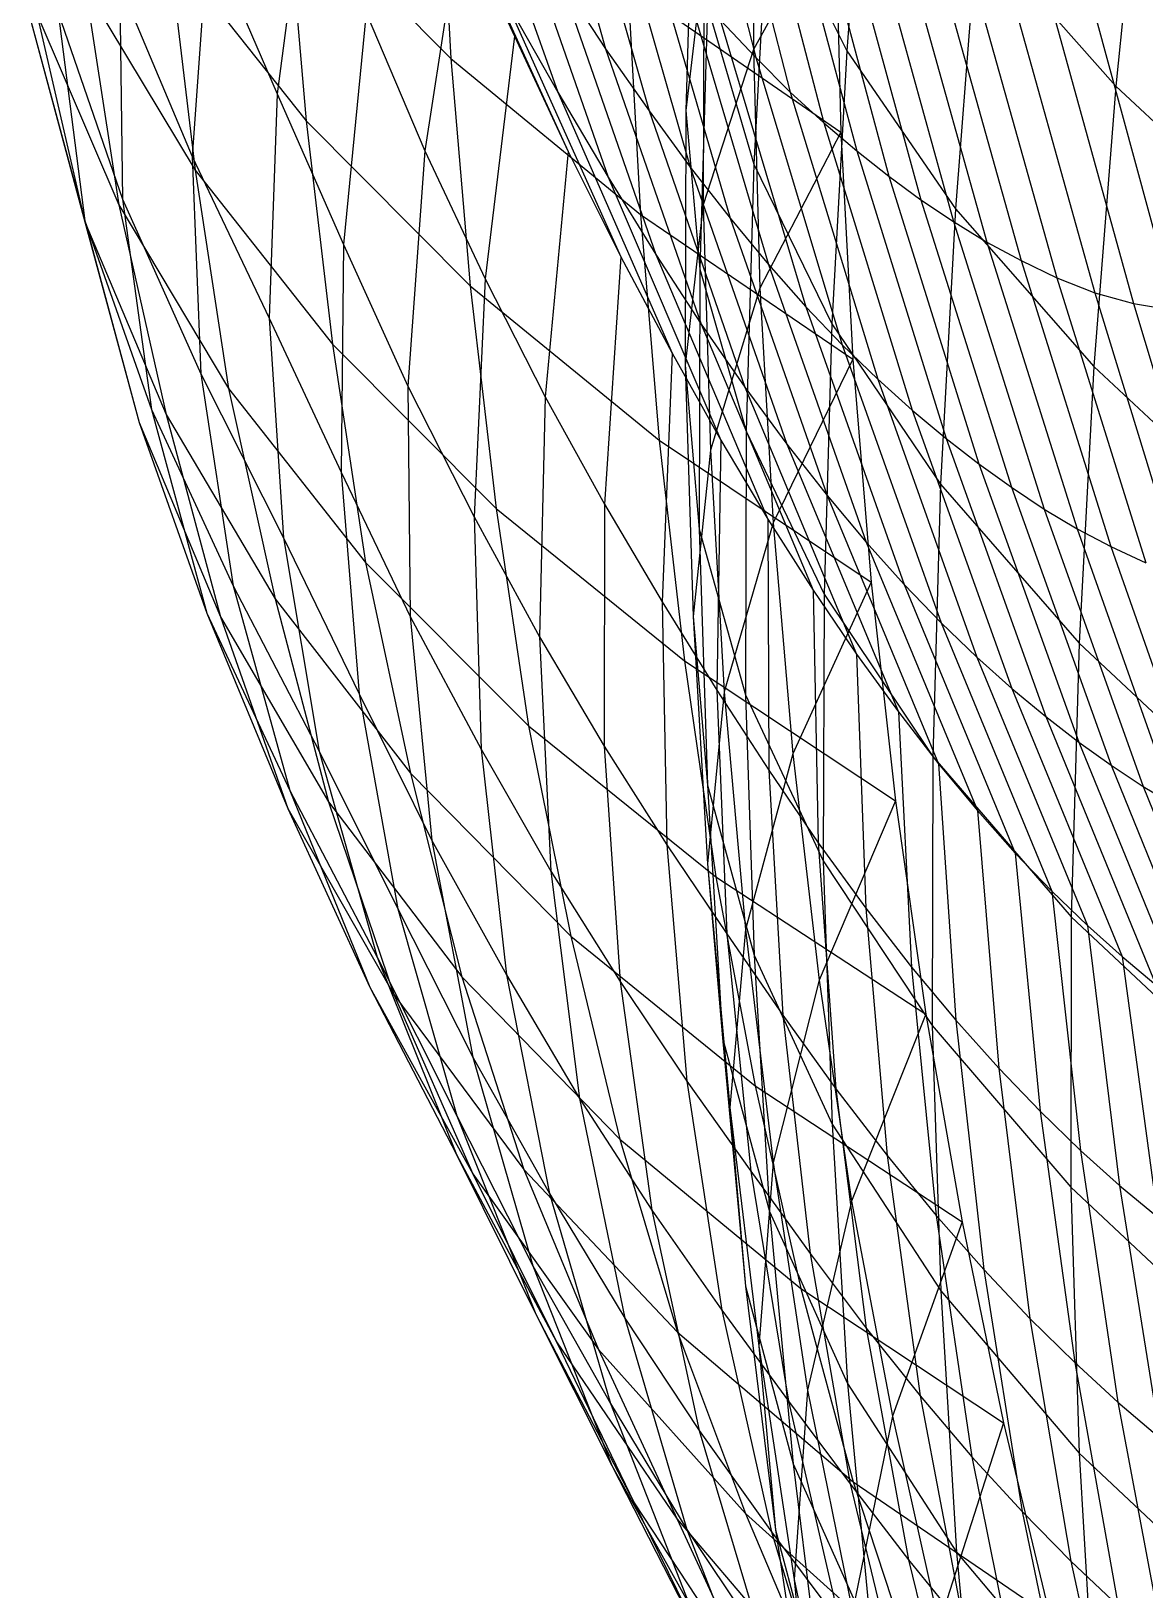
# Model space of a CAD drawing. Extents: x -429 to 429, y -1 to 209.
# Drawn here: x -427.5 to -422.22, y 112.35 to 119.74 of the extents above; entities that cross this region are included whole.
import ezdxf

# ---------------------------------------------------------------- set-up
doc = ezdxf.new("R2010")
doc.units = 0

msp = doc.modelspace()

# ---------------------------------------------------------------- linework, layer by layer
at = {"layer": 'default', "color": 5, "linetype": 'CONTINUOUS'}
for p, q in [((-425.152, 121.001, 245.112), (-424.776, 119.654, 243.749)), ((-424.417, 121.014, 246.972), (-424.064, 119.612, 245.599)), ((-425.769, 120.917, 241.717), (-425.207, 119.714, 240.454)), ((-423.53, 120.955, 216.237), (-423.633, 119.645, 216.289)), ((-424.261, 120.853, 247.039), (-423.901, 119.449, 245.668)), ((-424.071, 120.797, 223.517), (-424.075, 119.65, 223.6)), ((-422.221, 120.821, 213.713), (-422.357, 119.477, 213.752)), ((-425.573, 120.703, 226.812), (-425.509, 119.608, 226.921)), ((-425.456, 120.73, 243.425), (-425.003, 119.448, 242.099)), ((-424.953, 120.711, 245.204), (-424.57, 119.36, 243.843)), ((-424.108, 120.708, 247.102), (-423.741, 119.303, 245.735)), ((-424.36, 120.584, 220.528), (-424.396, 119.362, 220.602)), ((-423.959, 120.576, 247.164), (-423.585, 119.17, 245.799)), ((-426.19, 120.523, 238.795), (-426.332, 119.441, 237.528)), ((-426.288, 120.393, 227.902), (-425.509, 119.608, 226.921)), ((-426.288, 120.393, 227.902), (-426.196, 119.313, 228.02)), ((-424.764, 120.448, 245.291), (-424.375, 119.093, 243.932)), ((-423.812, 120.458, 247.224), (-423.433, 119.05, 245.861)), ((-425.508, 120.382, 241.85), (-424.954, 119.168, 240.58)), ((-425.214, 120.338, 243.542), (-424.764, 119.046, 242.213)), ((-423.687, 120.353, 225.051), (-424.075, 119.65, 223.6)), ((-424.003, 120.387, 217.635), (-424.073, 119.107, 217.699)), ((-424.003, 120.387, 217.635), (-423.633, 119.645, 216.289)), ((-423.687, 120.353, 225.051), (-423.66, 119.259, 225.143)), ((-423.687, 120.353, 225.051), (-423.66, 119.259, 225.143)), ((-423.666, 120.347, 247.283), (-423.281, 118.939, 245.922)), ((-425.459, 120.305, 240.325), (-425.632, 119.17, 239.077)), ((-425.459, 120.305, 240.325), (-425.207, 119.714, 240.454)), ((-425.459, 120.305, 240.325), (-425.207, 119.714, 240.454)), ((-426.66, 120.196, 237.373), (-426.735, 119.144, 236.098)), ((-426.66, 120.196, 237.373), (-426.332, 119.441, 237.528)), ((-424.581, 120.209, 245.373), (-424.186, 118.852, 244.016)), ((-423.516, 120.242, 247.342), (-423.127, 118.835, 245.983)), ((-423.014, 120.218, 214.955), (-423.117, 118.896, 215.007)), ((-423.014, 120.218, 214.955), (-422.357, 119.477, 213.752)), ((-426.849, 120.137, 229.084), (-426.196, 119.313, 228.02)), ((-426.849, 120.137, 229.084), (-426.721, 119.079, 229.213)), ((-423.361, 120.143, 247.404), (-422.969, 118.738, 246.045)), ((-424.31, 120.093, 222.056), (-424.396, 119.362, 220.602)), ((-424.31, 120.093, 222.056), (-424.313, 118.915, 222.141)), ((-423.199, 120.054, 247.466), (-422.805, 118.65, 246.109)), ((-427.08, 119.961, 235.932), (-427.066, 118.941, 234.656)), ((-427.08, 119.961, 235.932), (-426.735, 119.144, 236.098)), ((-424.989, 119.98, 243.649), (-424.537, 118.68, 242.32)), ((-424.989, 119.98, 243.649), (-424.776, 119.654, 243.749)), ((-424.671, 119.956, 225.926), (-423.66, 119.259, 225.143)), ((-424.671, 119.956, 225.926), (-424.611, 118.869, 226.033)), ((-424.405, 119.99, 245.451), (-424.004, 118.632, 244.097)), ((-423.029, 119.969, 247.531), (-422.636, 118.569, 246.173)), ((-427.242, 119.944, 230.348), (-426.721, 119.079, 229.213)), ((-427.242, 119.944, 230.348), (-427.084, 118.914, 230.485)), ((-425.253, 119.892, 241.977), (-424.704, 118.668, 240.702)), ((-425.253, 119.892, 241.977), (-425.003, 119.448, 242.099)), ((-422.847, 119.895, 247.598), (-422.457, 118.498, 246.24)), ((-427.472, 119.82, 231.677), (-427.084, 118.914, 230.485)), ((-427.472, 119.82, 231.677), (-427.245, 118.834, 231.834)), ((-427.371, 119.824, 234.49), (-427.244, 118.839, 233.228)), ((-427.371, 119.824, 234.49), (-427.066, 118.941, 234.656)), ((-425.911, 119.825, 238.936), (-426.019, 118.726, 237.681)), ((-425.911, 119.825, 238.936), (-425.632, 119.17, 239.077)), ((-424.292, 119.854, 219.095), (-424.329, 118.609, 219.171)), ((-424.292, 119.854, 219.095), (-424.073, 119.107, 217.699)), ((-422.659, 119.841, 247.667), (-422.273, 118.447, 246.306)), ((-422.453, 119.807, 247.74), (-422.074, 118.414, 246.377)), ((-427.499, 119.78, 233.068), (-427.245, 118.834, 231.834)), ((-427.499, 119.78, 233.068), (-427.244, 118.839, 233.228)), ((-424.232, 119.791, 245.527), (-423.827, 118.432, 244.174)), ((-424.232, 119.791, 245.527), (-424.064, 119.612, 245.599)), ((-425.207, 119.714, 240.454), (-425.346, 118.564, 239.216)), ((-425.207, 119.714, 240.454), (-424.954, 119.168, 240.58)), ((-425.207, 119.714, 240.454), (-424.954, 119.168, 240.58)), ((-424.776, 119.654, 243.749), (-424.322, 118.349, 242.42)), ((-424.776, 119.654, 243.749), (-424.57, 119.36, 243.843)), ((-425.509, 119.608, 226.921), (-424.611, 118.869, 226.033)), ((-425.509, 119.608, 226.921), (-425.418, 118.531, 227.039)), ((-424.075, 119.65, 223.6), (-424.313, 118.915, 222.141)), ((-424.075, 119.65, 223.6), (-424.044, 118.52, 223.694)), ((-424.064, 119.612, 245.599), (-423.654, 118.251, 244.248)), ((-424.064, 119.612, 245.599), (-423.901, 119.449, 245.668)), ((-423.633, 119.645, 216.289), (-423.703, 118.35, 216.353)), ((-423.633, 119.645, 216.289), (-423.117, 118.896, 215.007)), ((-426.332, 119.441, 237.528), (-426.37, 118.377, 236.27)), ((-426.332, 119.441, 237.528), (-426.019, 118.726, 237.681)), ((-425.003, 119.448, 242.099), (-424.461, 118.212, 240.818)), ((-425.003, 119.448, 242.099), (-424.764, 119.046, 242.213)), ((-423.901, 119.449, 245.668), (-423.486, 118.088, 244.318)), ((-423.901, 119.449, 245.668), (-423.741, 119.303, 245.735)), ((-422.357, 119.477, 213.752), (-422.461, 118.149, 213.804)), ((-422.357, 119.477, 213.752), (-421.567, 118.74, 212.639)), ((-424.57, 119.36, 243.843), (-424.115, 118.051, 242.515)), ((-424.57, 119.36, 243.843), (-424.375, 119.093, 243.932)), ((-424.396, 119.362, 220.602), (-424.399, 118.155, 220.689)), ((-424.396, 119.362, 220.602), (-424.329, 118.609, 219.171)), ((-426.196, 119.313, 228.02), (-425.418, 118.531, 227.039)), ((-426.196, 119.313, 228.02), (-426.07, 118.254, 228.151)), ((-423.741, 119.303, 245.735), (-423.322, 117.941, 244.387)), ((-423.741, 119.303, 245.735), (-423.585, 119.17, 245.799)), ((-423.66, 119.259, 225.143), (-424.044, 118.52, 223.694)), ((-423.66, 119.259, 225.143), (-423.603, 118.183, 225.246)), ((-423.66, 119.259, 225.143), (-423.603, 118.183, 225.246)), ((-426.735, 119.144, 236.098), (-426.695, 118.113, 234.839)), ((-426.735, 119.144, 236.098), (-426.37, 118.377, 236.27)), ((-425.632, 119.17, 239.077), (-425.713, 118.055, 237.832)), ((-425.632, 119.17, 239.077), (-425.346, 118.564, 239.216)), ((-424.954, 119.168, 240.58), (-425.062, 118.005, 239.351)), ((-424.954, 119.168, 240.58), (-424.704, 118.668, 240.702)), ((-424.954, 119.168, 240.58), (-424.704, 118.668, 240.702)), ((-423.585, 119.17, 245.799), (-423.162, 117.807, 244.452)), ((-423.585, 119.17, 245.799), (-423.433, 119.05, 245.861)), ((-426.721, 119.079, 229.213), (-426.07, 118.254, 228.151)), ((-426.721, 119.079, 229.213), (-426.564, 118.044, 229.353)), ((-424.375, 119.093, 243.932), (-423.916, 117.781, 242.604)), ((-424.375, 119.093, 243.932), (-424.186, 118.852, 244.016)), ((-424.073, 119.107, 217.699), (-424.11, 117.842, 217.776)), ((-424.073, 119.107, 217.699), (-423.703, 118.35, 216.353)), ((-424.764, 119.046, 242.213), (-424.229, 117.799, 240.928)), ((-424.764, 119.046, 242.213), (-424.537, 118.68, 242.32)), ((-423.433, 119.05, 245.861), (-423.006, 117.687, 244.515)), ((-423.433, 119.05, 245.861), (-423.281, 118.939, 245.922)), ((-427.066, 118.941, 234.656), (-426.928, 117.945, 233.405)), ((-427.066, 118.941, 234.656), (-426.695, 118.113, 234.839)), ((-424.313, 118.915, 222.141), (-424.399, 118.155, 220.689)), ((-424.313, 118.915, 222.141), (-424.278, 117.752, 222.238)), ((-423.281, 118.939, 245.922), (-422.852, 117.576, 244.577)), ((-423.281, 118.939, 245.922), (-423.127, 118.835, 245.983)), ((-427.084, 118.914, 230.485), (-426.564, 118.044, 229.353)), ((-427.084, 118.914, 230.485), (-426.859, 117.921, 230.647)), ((-424.611, 118.869, 226.033), (-423.603, 118.183, 225.246)), ((-424.611, 118.869, 226.033), (-424.522, 117.8, 226.149)), ((-424.186, 118.852, 244.016), (-423.725, 117.537, 242.689)), ((-424.186, 118.852, 244.016), (-424.004, 118.632, 244.097)), ((-423.117, 118.896, 215.007), (-423.188, 117.591, 215.073)), ((-423.117, 118.896, 215.007), (-422.461, 118.149, 213.804)), ((-427.245, 118.834, 231.834), (-426.859, 117.921, 230.647)), ((-427.245, 118.834, 231.834), (-426.987, 117.883, 232.001)), ((-427.244, 118.839, 233.228), (-426.987, 117.883, 232.001)), ((-427.244, 118.839, 233.228), (-426.928, 117.945, 233.405)), ((-423.127, 118.835, 245.983), (-422.697, 117.473, 244.639)), ((-423.127, 118.835, 245.983), (-422.969, 118.738, 246.045)), ((-426.019, 118.726, 237.681), (-426.03, 117.648, 236.435)), ((-426.019, 118.726, 237.681), (-425.713, 118.055, 237.832)), ((-422.969, 118.738, 246.045), (-422.54, 117.379, 244.7)), ((-422.969, 118.738, 246.045), (-422.805, 118.65, 246.109)), ((-424.704, 118.668, 240.702), (-424.781, 117.496, 239.482)), ((-424.704, 118.668, 240.702), (-424.461, 118.212, 240.818)), ((-424.704, 118.668, 240.702), (-424.461, 118.212, 240.818)), ((-424.537, 118.68, 242.32), (-424.006, 117.425, 241.031)), ((-424.537, 118.68, 242.32), (-424.322, 118.349, 242.42)), ((-424.004, 118.632, 244.097), (-423.54, 117.316, 242.769)), ((-424.004, 118.632, 244.097), (-423.827, 118.432, 244.174)), ((-422.805, 118.65, 246.109), (-422.38, 117.295, 244.762)), ((-422.805, 118.65, 246.109), (-422.636, 118.569, 246.173)), ((-425.346, 118.564, 239.216), (-425.399, 117.436, 237.982)), ((-425.346, 118.564, 239.216), (-425.062, 118.005, 239.351)), ((-424.329, 118.609, 219.171), (-424.332, 117.378, 219.259)), ((-424.329, 118.609, 219.171), (-424.11, 117.842, 217.776)), ((-422.636, 118.569, 246.173), (-422.215, 117.218, 244.824)), ((-422.636, 118.569, 246.173), (-422.457, 118.498, 246.24)), ((-425.418, 118.531, 227.039), (-424.522, 117.8, 226.149)), ((-425.418, 118.531, 227.039), (-425.294, 117.476, 227.168)), ((-424.044, 118.52, 223.694), (-424.278, 117.752, 222.238)), ((-424.044, 118.52, 223.694), (-423.982, 117.407, 223.8)), ((-422.457, 118.498, 246.24), (-422.045, 117.153, 244.887)), ((-422.457, 118.498, 246.24), (-422.273, 118.447, 246.306)), ((-423.827, 118.432, 244.174), (-423.36, 117.115, 242.846)), ((-423.827, 118.432, 244.174), (-423.654, 118.251, 244.248)), ((-422.273, 118.447, 246.306), (-421.871, 117.106, 244.95)), ((-422.273, 118.447, 246.306), (-422.074, 118.414, 246.377)), ((-426.37, 118.377, 236.27), (-426.303, 117.336, 235.026)), ((-426.37, 118.377, 236.27), (-426.03, 117.648, 236.435)), ((-424.322, 118.349, 242.42), (-423.792, 117.088, 241.129)), ((-424.322, 118.349, 242.42), (-424.115, 118.051, 242.515)), ((-423.703, 118.35, 216.353), (-423.74, 117.07, 216.432)), ((-423.703, 118.35, 216.353), (-423.188, 117.591, 215.073)), ((-426.07, 118.254, 228.151), (-425.294, 117.476, 227.168)), ((-426.07, 118.254, 228.151), (-425.914, 117.219, 228.29)), ((-423.654, 118.251, 244.248), (-423.185, 116.934, 242.92)), ((-423.654, 118.251, 244.248), (-423.486, 118.088, 244.318)), ((-424.461, 118.212, 240.818), (-424.508, 117.034, 239.607)), ((-424.461, 118.212, 240.818), (-424.229, 117.799, 240.928)), ((-424.461, 118.212, 240.818), (-424.229, 117.799, 240.928)), ((-423.603, 118.183, 225.246), (-423.982, 117.407, 223.8)), ((-423.603, 118.183, 225.246), (-423.517, 117.126, 225.359)), ((-423.603, 118.183, 225.246), (-423.517, 117.126, 225.359)), ((-426.695, 118.113, 234.839), (-426.541, 117.109, 233.602)), ((-426.695, 118.113, 234.839), (-426.303, 117.336, 235.026)), ((-424.399, 118.155, 220.689), (-424.332, 117.378, 219.259)), ((-424.399, 118.155, 220.689), (-424.361, 116.964, 220.79)), ((-422.461, 118.149, 213.804), (-422.531, 116.837, 213.87)), ((-422.461, 118.149, 213.804), (-421.67, 117.409, 212.691)), ((-426.564, 118.044, 229.353), (-425.914, 117.219, 228.29)), ((-426.564, 118.044, 229.353), (-426.343, 117.047, 229.517)), ((-425.713, 118.055, 237.832), (-425.702, 116.964, 236.596)), ((-425.713, 118.055, 237.832), (-425.399, 117.436, 237.982)), ((-424.115, 118.051, 242.515), (-423.587, 116.785, 241.221)), ((-424.115, 118.051, 242.515), (-423.916, 117.781, 242.604)), ((-423.486, 118.088, 244.318), (-423.016, 116.771, 242.991)), ((-423.486, 118.088, 244.318), (-423.322, 117.941, 244.387)), ((-425.062, 118.005, 239.351), (-425.089, 116.867, 238.127)), ((-425.062, 118.005, 239.351), (-424.781, 117.496, 239.482)), ((-426.987, 117.883, 232.001), (-426.601, 116.962, 230.819)), ((-426.987, 117.883, 232.001), (-426.666, 116.98, 232.187)), ((-426.928, 117.945, 233.405), (-426.666, 116.98, 232.187)), ((-426.928, 117.945, 233.405), (-426.541, 117.109, 233.602)), ((-426.859, 117.921, 230.647), (-426.343, 117.047, 229.517)), ((-426.859, 117.921, 230.647), (-426.601, 116.962, 230.819)), ((-423.322, 117.941, 244.387), (-422.85, 116.623, 243.059)), ((-423.322, 117.941, 244.387), (-423.162, 117.807, 244.452)), ((-424.11, 117.842, 217.776), (-424.113, 116.593, 217.866)), ((-424.11, 117.842, 217.776), (-423.74, 117.07, 216.432)), ((-423.162, 117.807, 244.452), (-422.689, 116.49, 243.125)), ((-423.162, 117.807, 244.452), (-423.006, 117.687, 244.515)), ((-424.522, 117.8, 226.149), (-423.517, 117.126, 225.359)), ((-424.522, 117.8, 226.149), (-424.402, 116.753, 226.276)), ((-424.278, 117.752, 222.238), (-424.361, 116.964, 220.79)), ((-424.278, 117.752, 222.238), (-424.213, 116.607, 222.348)), ((-424.229, 117.799, 240.928), (-424.248, 116.615, 239.725)), ((-424.229, 117.799, 240.928), (-424.006, 117.425, 241.031)), ((-424.229, 117.799, 240.928), (-424.006, 117.425, 241.031)), ((-423.916, 117.781, 242.604), (-423.388, 116.512, 241.308)), ((-423.916, 117.781, 242.604), (-423.725, 117.537, 242.689)), ((-423.006, 117.687, 244.515), (-422.533, 116.369, 243.188)), ((-423.006, 117.687, 244.515), (-422.852, 117.576, 244.577)), ((-426.03, 117.648, 236.435), (-425.944, 116.598, 235.203)), ((-426.03, 117.648, 236.435), (-425.702, 116.964, 236.596)), ((-423.188, 117.591, 215.073), (-423.225, 116.3, 215.152)), ((-423.188, 117.591, 215.073), (-422.531, 116.837, 213.87)), ((-423.725, 117.537, 242.689), (-423.197, 116.266, 241.391)), ((-423.725, 117.537, 242.689), (-423.54, 117.316, 242.769)), ((-422.852, 117.576, 244.577), (-422.379, 116.259, 243.249)), ((-422.852, 117.576, 244.577), (-422.697, 117.473, 244.639)), ((-425.294, 117.476, 227.168), (-424.402, 116.753, 226.276)), ((-425.294, 117.476, 227.168), (-425.142, 116.445, 227.308)), ((-424.781, 117.496, 239.482), (-424.782, 116.35, 238.267)), ((-424.781, 117.496, 239.482), (-424.508, 117.034, 239.607)), ((-422.697, 117.473, 244.639), (-422.227, 116.158, 243.309)), ((-422.697, 117.473, 244.639), (-422.54, 117.379, 244.7)), ((-425.399, 117.436, 237.982), (-425.366, 116.335, 236.756)), ((-425.399, 117.436, 237.982), (-425.089, 116.867, 238.127)), ((-424.332, 117.378, 219.259), (-424.113, 116.593, 217.866)), ((-424.332, 117.378, 219.259), (-424.292, 116.164, 219.364)), ((-423.982, 117.407, 223.8), (-424.213, 116.607, 222.348)), ((-424.006, 117.425, 241.031), (-424.002, 116.235, 239.836)), ((-424.006, 117.425, 241.031), (-423.792, 117.088, 241.129)), ((-424.006, 117.425, 241.031), (-423.792, 117.088, 241.129)), ((-423.982, 117.407, 223.8), (-423.888, 116.313, 223.918)), ((-422.54, 117.379, 244.7), (-422.075, 116.068, 243.368)), ((-422.54, 117.379, 244.7), (-422.38, 117.295, 244.762)), ((-426.303, 117.336, 235.026), (-426.133, 116.326, 233.803)), ((-426.303, 117.336, 235.026), (-425.944, 116.598, 235.203)), ((-423.54, 117.316, 242.769), (-423.013, 116.044, 241.471)), ((-423.54, 117.316, 242.769), (-423.36, 117.115, 242.846)), ((-422.38, 117.295, 244.762), (-421.922, 115.989, 243.427)), ((-422.38, 117.295, 244.762), (-422.215, 117.218, 244.824)), ((-425.914, 117.219, 228.29), (-425.142, 116.445, 227.308)), ((-425.914, 117.219, 228.29), (-425.701, 116.221, 228.455)), ((-426.541, 117.109, 233.602), (-426.273, 116.139, 232.396)), ((-426.541, 117.109, 233.602), (-426.133, 116.326, 233.803)), ((-423.517, 117.126, 225.359), (-423.888, 116.313, 223.918)), ((-423.792, 117.088, 241.129), (-423.768, 115.891, 239.941)), ((-423.792, 117.088, 241.129), (-423.587, 116.785, 241.221)), ((-423.792, 117.088, 241.129), (-423.587, 116.785, 241.221)), ((-423.74, 117.07, 216.432), (-423.744, 115.806, 216.524)), ((-423.74, 117.07, 216.432), (-423.225, 116.3, 215.152)), ((-423.517, 117.126, 225.359), (-423.401, 116.09, 225.482)), ((-423.517, 117.126, 225.359), (-423.401, 116.09, 225.482)), ((-423.36, 117.115, 242.846), (-422.834, 115.843, 241.546)), ((-423.36, 117.115, 242.846), (-423.185, 116.934, 242.92)), ((-426.343, 117.047, 229.517), (-425.701, 116.221, 228.455)), ((-426.343, 117.047, 229.517), (-426.09, 116.085, 229.692)), ((-424.508, 117.034, 239.607), (-424.485, 115.882, 238.401)), ((-424.508, 117.034, 239.607), (-424.248, 116.615, 239.725)), ((-426.666, 116.98, 232.187), (-426.282, 116.054, 231.012)), ((-426.666, 116.98, 232.187), (-426.273, 116.139, 232.396)), ((-426.601, 116.962, 230.819), (-426.09, 116.085, 229.692)), ((-426.601, 116.962, 230.819), (-426.282, 116.054, 231.012)), ((-425.702, 116.964, 236.596), (-425.599, 115.903, 235.374)), ((-425.702, 116.964, 236.596), (-425.366, 116.335, 236.756)), ((-424.361, 116.964, 220.79), (-424.292, 116.164, 219.364)), ((-424.361, 116.964, 220.79), (-424.293, 115.791, 220.904)), ((-423.185, 116.934, 242.92), (-422.66, 115.663, 241.619)), ((-423.185, 116.934, 242.92), (-423.016, 116.771, 242.991)), ((-425.089, 116.867, 238.127), (-425.035, 115.757, 236.911)), ((-425.089, 116.867, 238.127), (-424.782, 116.35, 238.267)), ((-423.587, 116.785, 241.221), (-423.542, 115.581, 240.04)), ((-423.587, 116.785, 241.221), (-423.388, 116.512, 241.308)), ((-423.587, 116.785, 241.221), (-423.388, 116.512, 241.308)), ((-422.531, 116.837, 213.87), (-422.568, 115.54, 213.95)), ((-422.531, 116.837, 213.87), (-421.741, 116.096, 212.757)), ((-424.402, 116.753, 226.276), (-423.401, 116.09, 225.482)), ((-424.402, 116.753, 226.276), (-424.253, 115.73, 226.413)), ((-423.016, 116.771, 242.991), (-422.491, 115.499, 241.688)), ((-423.016, 116.771, 242.991), (-422.85, 116.623, 243.059)), ((-425.944, 116.598, 235.203), (-425.76, 115.579, 233.991)), ((-425.944, 116.598, 235.203), (-425.599, 115.903, 235.374)), ((-424.213, 116.607, 222.348), (-424.293, 115.791, 220.904)), ((-424.248, 116.615, 239.725), (-424.201, 115.46, 238.528)), ((-424.248, 116.615, 239.725), (-424.002, 116.235, 239.836)), ((-424.213, 116.607, 222.348), (-424.112, 115.481, 222.47)), ((-424.113, 116.593, 217.866), (-423.744, 115.806, 216.524)), ((-424.113, 116.593, 217.866), (-424.072, 115.359, 217.974)), ((-422.85, 116.623, 243.059), (-422.327, 115.352, 241.755)), ((-422.85, 116.623, 243.059), (-422.689, 116.49, 243.125)), ((-423.388, 116.512, 241.308), (-423.325, 115.302, 240.135)), ((-423.388, 116.512, 241.308), (-423.197, 116.266, 241.391)), ((-423.388, 116.512, 241.308), (-423.197, 116.266, 241.391)), ((-422.689, 116.49, 243.125), (-422.168, 115.218, 241.818)), ((-422.689, 116.49, 243.125), (-422.533, 116.369, 243.188)), ((-425.142, 116.445, 227.308), (-424.253, 115.73, 226.413)), ((-425.142, 116.445, 227.308), (-424.94, 115.449, 227.468)), ((-425.366, 116.335, 236.756), (-425.246, 115.265, 235.543)), ((-425.366, 116.335, 236.756), (-425.035, 115.757, 236.911)), ((-424.782, 116.35, 238.267), (-424.707, 115.234, 237.061)), ((-424.782, 116.35, 238.267), (-424.485, 115.882, 238.401)), ((-422.533, 116.369, 243.188), (-422.014, 115.098, 241.88)), ((-422.533, 116.369, 243.188), (-422.379, 116.259, 243.249)), ((-426.133, 116.326, 233.803), (-425.859, 115.35, 232.609)), ((-426.133, 116.326, 233.803), (-425.76, 115.579, 233.991)), ((-423.888, 116.313, 223.918), (-424.112, 115.481, 222.47)), ((-423.888, 116.313, 223.918), (-423.764, 115.241, 224.046)), ((-423.225, 116.3, 215.152), (-423.228, 115.026, 215.246)), ((-423.225, 116.3, 215.152), (-422.568, 115.54, 213.95)), ((-423.197, 116.266, 241.391), (-423.115, 115.051, 240.225)), ((-423.197, 116.266, 241.391), (-423.013, 116.044, 241.471)), ((-423.197, 116.266, 241.391), (-423.013, 116.044, 241.471)), ((-422.379, 116.259, 243.249), (-421.864, 114.989, 241.939)), ((-422.379, 116.259, 243.249), (-422.227, 116.158, 243.309)), ((-425.701, 116.221, 228.455), (-424.94, 115.449, 227.468)), ((-425.701, 116.221, 228.455), (-425.458, 115.257, 228.629)), ((-424.002, 116.235, 239.836), (-423.935, 115.075, 238.646)), ((-424.002, 116.235, 239.836), (-423.768, 115.891, 239.941)), ((-426.273, 116.139, 232.396), (-425.893, 115.208, 231.229)), ((-426.273, 116.139, 232.396), (-425.859, 115.35, 232.609)), ((-424.292, 116.164, 219.364), (-424.072, 115.359, 217.974)), ((-424.292, 116.164, 219.364), (-424.221, 114.967, 219.481)), ((-422.227, 116.158, 243.309), (-421.718, 114.892, 241.996)), ((-422.227, 116.158, 243.309), (-422.075, 116.068, 243.368)), ((-426.282, 116.054, 231.012), (-425.78, 115.173, 229.888)), ((-426.282, 116.054, 231.012), (-425.893, 115.208, 231.229)), ((-426.09, 116.085, 229.692), (-425.458, 115.257, 228.629)), ((-426.09, 116.085, 229.692), (-425.78, 115.173, 229.888)), ((-423.401, 116.09, 225.482), (-423.764, 115.241, 224.046)), ((-423.401, 116.09, 225.482), (-423.257, 115.079, 225.615)), ((-423.401, 116.09, 225.482), (-423.257, 115.079, 225.615)), ((-423.013, 116.044, 241.471), (-422.912, 114.823, 240.311)), ((-423.013, 116.044, 241.471), (-422.834, 115.843, 241.546)), ((-423.013, 116.044, 241.471), (-422.834, 115.843, 241.546)), ((-425.599, 115.903, 235.374), (-425.405, 114.876, 234.171)), ((-425.599, 115.903, 235.374), (-425.246, 115.265, 235.543)), ((-423.768, 115.891, 239.941), (-423.684, 114.725, 238.758)), ((-423.768, 115.891, 239.941), (-423.542, 115.581, 240.04)), ((-424.485, 115.882, 238.401), (-424.39, 114.762, 237.203)), ((-424.485, 115.882, 238.401), (-424.201, 115.46, 238.528)), ((-422.834, 115.843, 241.546), (-422.715, 114.619, 240.393)), ((-422.834, 115.843, 241.546), (-422.66, 115.663, 241.619)), ((-422.834, 115.843, 241.546), (-422.66, 115.663, 241.619)), ((-425.035, 115.757, 236.911), (-424.9, 114.679, 235.707)), ((-425.035, 115.757, 236.911), (-424.707, 115.234, 237.061)), ((-424.293, 115.791, 220.904), (-424.221, 114.967, 219.481)), ((-424.293, 115.791, 220.904), (-424.187, 114.637, 221.031)), ((-423.744, 115.806, 216.524), (-423.228, 115.026, 215.246)), ((-423.744, 115.806, 216.524), (-423.702, 114.558, 216.635)), ((-424.253, 115.73, 226.413), (-423.257, 115.079, 225.615)), ((-424.253, 115.73, 226.413), (-424.066, 114.739, 226.566)), ((-422.66, 115.663, 241.619), (-422.524, 114.434, 240.472)), ((-422.66, 115.663, 241.619), (-422.491, 115.499, 241.688)), ((-422.66, 115.663, 241.619), (-422.491, 115.499, 241.688)), ((-425.76, 115.579, 233.991), (-425.481, 114.597, 232.806)), ((-425.76, 115.579, 233.991), (-425.405, 114.876, 234.171)), ((-423.542, 115.581, 240.04), (-423.441, 114.409, 238.865)), ((-423.542, 115.581, 240.04), (-423.325, 115.302, 240.135)), ((-422.568, 115.54, 213.95), (-422.571, 114.26, 214.044)), ((-422.568, 115.54, 213.95), (-421.777, 114.798, 212.837)), ((-424.94, 115.449, 227.468), (-424.066, 114.739, 226.566)), ((-424.94, 115.449, 227.468), (-424.709, 114.487, 227.638)), ((-424.201, 115.46, 238.528), (-424.088, 114.336, 237.338)), ((-424.201, 115.46, 238.528), (-423.935, 115.075, 238.646)), ((-424.112, 115.481, 222.47), (-424.187, 114.637, 221.031)), ((-424.112, 115.481, 222.47), (-423.981, 114.377, 222.604)), ((-422.491, 115.499, 241.688), (-422.339, 114.268, 240.548)), ((-422.491, 115.499, 241.688), (-422.327, 115.352, 241.755)), ((-422.491, 115.499, 241.688), (-422.327, 115.352, 241.755)), ((-425.859, 115.35, 232.609), (-425.483, 114.415, 231.45)), ((-425.859, 115.35, 232.609), (-425.481, 114.597, 232.806)), ((-424.072, 115.359, 217.974), (-423.702, 114.558, 216.635)), ((-424.072, 115.359, 217.974), (-423.999, 114.144, 218.095)), ((-423.325, 115.302, 240.135), (-423.208, 114.125, 238.966)), ((-423.325, 115.302, 240.135), (-423.115, 115.051, 240.225)), ((-422.327, 115.352, 241.755), (-422.159, 114.119, 240.62)), ((-422.327, 115.352, 241.755), (-422.168, 115.218, 241.818)), ((-422.327, 115.352, 241.755), (-422.168, 115.218, 241.818)), ((-425.458, 115.257, 228.629), (-424.709, 114.487, 227.638)), ((-425.458, 115.257, 228.629), (-425.163, 114.343, 228.823)), ((-425.246, 115.265, 235.543), (-425.042, 114.23, 234.349)), ((-425.246, 115.265, 235.543), (-424.9, 114.679, 235.707)), ((-424.707, 115.234, 237.061), (-424.557, 114.151, 235.866)), ((-424.707, 115.234, 237.061), (-424.39, 114.762, 237.203)), ((-423.764, 115.241, 224.046), (-423.981, 114.377, 222.604)), ((-423.764, 115.241, 224.046), (-423.61, 114.194, 224.185)), ((-425.893, 115.208, 231.229), (-425.405, 114.323, 230.108)), ((-425.893, 115.208, 231.229), (-425.483, 114.415, 231.45)), ((-425.78, 115.173, 229.888), (-425.163, 114.343, 228.823)), ((-425.78, 115.173, 229.888), (-425.405, 114.323, 230.108)), ((-423.935, 115.075, 238.646), (-423.806, 113.946, 237.465)), ((-423.935, 115.075, 238.646), (-423.684, 114.725, 238.758)), ((-423.257, 115.079, 225.615), (-423.61, 114.194, 224.185)), ((-423.257, 115.079, 225.615), (-423.086, 114.095, 225.757)), ((-423.257, 115.079, 225.615), (-423.086, 114.095, 225.757)), ((-423.228, 115.026, 215.246), (-422.571, 114.26, 214.044)), ((-423.228, 115.026, 215.246), (-423.187, 113.769, 215.358)), ((-423.115, 115.051, 240.225), (-422.982, 113.869, 239.063)), ((-423.115, 115.051, 240.225), (-422.912, 114.823, 240.311)), ((-424.221, 114.967, 219.481), (-423.999, 114.144, 218.095)), ((-424.221, 114.967, 219.481), (-424.112, 113.79, 219.613)), ((-425.405, 114.876, 234.171), (-425.121, 113.887, 232.993)), ((-425.405, 114.876, 234.171), (-425.042, 114.23, 234.349)), ((-422.912, 114.823, 240.311), (-422.764, 113.637, 239.155)), ((-422.912, 114.823, 240.311), (-422.715, 114.619, 240.393)), ((-424.39, 114.762, 237.203), (-424.225, 113.676, 236.018)), ((-424.39, 114.762, 237.203), (-424.088, 114.336, 237.338)), ((-424.066, 114.739, 226.566), (-423.086, 114.095, 225.757)), ((-424.066, 114.739, 226.566), (-423.851, 113.78, 226.729)), ((-423.684, 114.725, 238.758), (-423.541, 113.591, 237.583)), ((-423.684, 114.725, 238.758), (-423.441, 114.409, 238.865)), ((-424.9, 114.679, 235.707), (-424.685, 113.639, 234.522)), ((-424.9, 114.679, 235.707), (-424.557, 114.151, 235.866)), ((-424.187, 114.637, 221.031), (-424.112, 113.79, 219.613)), ((-424.187, 114.637, 221.031), (-424.05, 113.506, 221.17)), ((-425.481, 114.597, 232.806), (-425.107, 113.657, 231.653)), ((-425.481, 114.597, 232.806), (-425.121, 113.887, 232.993)), ((-423.702, 114.558, 216.635), (-423.187, 113.769, 215.358)), ((-423.702, 114.558, 216.635), (-423.629, 113.329, 216.758)), ((-422.715, 114.619, 240.393), (-422.552, 113.428, 239.244)), ((-422.715, 114.619, 240.393), (-422.524, 114.434, 240.472)), ((-424.709, 114.487, 227.638), (-423.851, 113.78, 226.729)), ((-424.709, 114.487, 227.638), (-424.435, 113.572, 227.826)), ((-425.483, 114.415, 231.45), (-425.008, 113.526, 230.332)), ((-425.483, 114.415, 231.45), (-425.107, 113.657, 231.653)), ((-422.524, 114.434, 240.472), (-422.348, 113.24, 239.328)), ((-422.524, 114.434, 240.472), (-422.339, 114.268, 240.548)), ((-425.163, 114.343, 228.823), (-424.435, 113.572, 227.826)), ((-425.163, 114.343, 228.823), (-424.81, 113.49, 229.041)), ((-424.088, 114.336, 237.338), (-423.909, 113.246, 236.16)), ((-424.088, 114.336, 237.338), (-423.806, 113.946, 237.465)), ((-423.981, 114.377, 222.604), (-424.05, 113.506, 221.17)), ((-423.981, 114.377, 222.604), (-423.819, 113.298, 222.748)), ((-423.441, 114.409, 238.865), (-423.285, 113.27, 237.696)), ((-423.441, 114.409, 238.865), (-423.208, 114.125, 238.966)), ((-425.405, 114.323, 230.108), (-424.81, 113.49, 229.041)), ((-425.405, 114.323, 230.108), (-425.008, 113.526, 230.332)), ((-422.339, 114.268, 240.548), (-422.148, 113.072, 239.41)), ((-422.339, 114.268, 240.548), (-422.159, 114.119, 240.62)), ((-425.042, 114.23, 234.349), (-424.752, 113.235, 233.179)), ((-425.042, 114.23, 234.349), (-424.685, 113.639, 234.522)), ((-423.61, 114.194, 224.185), (-423.819, 113.298, 222.748)), ((-423.61, 114.194, 224.185), (-423.416, 113.175, 224.334)), ((-422.571, 114.26, 214.044), (-421.78, 113.517, 212.932)), ((-422.571, 114.26, 214.044), (-422.531, 112.999, 214.158)), ((-424.557, 114.151, 235.866), (-424.332, 113.106, 234.689)), ((-424.557, 114.151, 235.866), (-424.225, 113.676, 236.018)), ((-423.999, 114.144, 218.095), (-423.629, 113.329, 216.758)), ((-423.999, 114.144, 218.095), (-423.887, 112.948, 218.231)), ((-423.208, 114.125, 238.966), (-423.039, 112.982, 237.804)), ((-423.208, 114.125, 238.966), (-422.982, 113.869, 239.063)), ((-423.086, 114.095, 225.757), (-423.416, 113.175, 224.334)), ((-423.086, 114.095, 225.757), (-422.889, 113.143, 225.907)), ((-423.086, 114.095, 225.757), (-422.889, 113.143, 225.907)), ((-423.806, 113.946, 237.465), (-423.616, 112.853, 236.294)), ((-423.806, 113.946, 237.465), (-423.541, 113.591, 237.583)), ((-425.121, 113.887, 232.993), (-424.747, 112.941, 231.845)), ((-425.121, 113.887, 232.993), (-424.752, 113.235, 233.179)), ((-422.982, 113.869, 239.063), (-422.801, 112.722, 237.906)), ((-422.982, 113.869, 239.063), (-422.764, 113.637, 239.155)), ((-424.112, 113.79, 219.613), (-423.887, 112.948, 218.231)), ((-424.112, 113.79, 219.613), (-423.97, 112.636, 219.757)), ((-423.851, 113.78, 226.729), (-422.889, 113.143, 225.907)), ((-423.851, 113.78, 226.729), (-423.602, 112.864, 226.904)), ((-423.187, 113.769, 215.358), (-422.531, 112.999, 214.158)), ((-423.187, 113.769, 215.358), (-423.113, 112.53, 215.484)), ((-424.225, 113.676, 236.018), (-423.99, 112.627, 234.848)), ((-424.225, 113.676, 236.018), (-423.909, 113.246, 236.16)), ((-425.107, 113.657, 231.653), (-424.64, 112.763, 230.537)), ((-425.107, 113.657, 231.653), (-424.747, 112.941, 231.845)), ((-424.685, 113.639, 234.522), (-424.391, 112.638, 233.358)), ((-424.685, 113.639, 234.522), (-424.332, 113.106, 234.689)), ((-422.764, 113.637, 239.155), (-422.57, 112.487, 238.005)), ((-422.764, 113.637, 239.155), (-422.552, 113.428, 239.244)), ((-425.008, 113.526, 230.332), (-424.436, 112.687, 229.261)), ((-425.008, 113.526, 230.332), (-424.64, 112.763, 230.537)), ((-424.435, 113.572, 227.826), (-423.602, 112.864, 226.904)), ((-424.435, 113.572, 227.826), (-424.113, 112.713, 228.034)), ((-423.541, 113.591, 237.583), (-423.34, 112.493, 236.418)), ((-423.541, 113.591, 237.583), (-423.285, 113.27, 237.696)), ((-424.81, 113.49, 229.041), (-424.113, 112.713, 228.034)), ((-424.81, 113.49, 229.041), (-424.436, 112.687, 229.261)), ((-424.05, 113.506, 221.17), (-423.97, 112.636, 219.757)), ((-424.05, 113.506, 221.17), (-423.882, 112.4, 221.32)), ((-422.552, 113.428, 239.244), (-422.346, 112.275, 238.099)), ((-422.552, 113.428, 239.244), (-422.348, 113.24, 239.328)), ((-423.629, 113.329, 216.758), (-423.113, 112.53, 215.484)), ((-423.629, 113.329, 216.758), (-423.515, 112.12, 216.898)), ((-424.752, 113.235, 233.179), (-424.379, 112.284, 232.036)), ((-424.752, 113.235, 233.179), (-424.391, 112.638, 233.358)), ((-423.909, 113.246, 236.16), (-423.665, 112.194, 234.997)), ((-423.909, 113.246, 236.16), (-423.616, 112.853, 236.294)), ((-423.819, 113.298, 222.748), (-423.882, 112.4, 221.32)), ((-423.819, 113.298, 222.748), (-423.605, 112.249, 222.907)), ((-423.285, 113.27, 237.696), (-423.074, 112.168, 236.537)), ((-423.285, 113.27, 237.696), (-423.039, 112.982, 237.804)), ((-422.348, 113.24, 239.328), (-422.13, 112.083, 238.189)), ((-422.348, 113.24, 239.328), (-422.148, 113.072, 239.41)), ((-423.416, 113.175, 224.334), (-423.605, 112.249, 222.907)), ((-423.416, 113.175, 224.334), (-423.195, 112.189, 224.492)), ((-424.332, 113.106, 234.689), (-424.032, 112.101, 233.531)), ((-424.332, 113.106, 234.689), (-423.99, 112.627, 234.848)), ((-422.889, 113.143, 225.907), (-423.195, 112.189, 224.492)), ((-422.889, 113.143, 225.907), (-422.67, 112.226, 226.063)), ((-422.889, 113.143, 225.907), (-422.67, 112.226, 226.063)), ((-424.747, 112.941, 231.845), (-424.286, 112.042, 230.732)), ((-424.747, 112.941, 231.845), (-424.379, 112.284, 232.036)), ((-423.887, 112.948, 218.231), (-423.515, 112.12, 216.898)), ((-423.887, 112.948, 218.231), (-423.742, 111.776, 218.38)), ((-423.039, 112.982, 237.804), (-422.817, 111.876, 236.651)), ((-423.039, 112.982, 237.804), (-422.801, 112.722, 237.906)), ((-422.531, 112.999, 214.158), (-421.741, 112.255, 213.046)), ((-422.531, 112.999, 214.158), (-422.458, 111.755, 214.285)), ((-423.602, 112.864, 226.904), (-422.67, 112.226, 226.063)), ((-423.602, 112.864, 226.904), (-423.318, 111.998, 227.093)), ((-423.616, 112.853, 236.294), (-423.363, 111.797, 235.136)), ((-423.616, 112.853, 236.294), (-423.34, 112.493, 236.418)), ((-424.64, 112.763, 230.537), (-424.083, 111.919, 229.465)), ((-424.64, 112.763, 230.537), (-424.286, 112.042, 230.732)), ((-424.113, 112.713, 228.034), (-423.318, 111.998, 227.093)), ((-424.113, 112.713, 228.034), (-423.77, 111.903, 228.244)), ((-422.801, 112.722, 237.906), (-422.57, 111.613, 236.759)), ((-422.801, 112.722, 237.906), (-422.57, 112.487, 238.005)), ((-424.436, 112.687, 229.261), (-423.77, 111.903, 228.244)), ((-424.436, 112.687, 229.261), (-424.083, 111.919, 229.465)), ((-424.391, 112.638, 233.358), (-424.018, 111.682, 232.219)), ((-424.391, 112.638, 233.358), (-424.032, 112.101, 233.531)), ((-423.99, 112.627, 234.848), (-423.685, 111.618, 233.696)), ((-423.99, 112.627, 234.848), (-423.665, 112.194, 234.997)), ((-423.97, 112.636, 219.757), (-423.742, 111.776, 218.38)), ((-423.97, 112.636, 219.757), (-423.797, 111.507, 219.913)), ((-423.34, 112.493, 236.418), (-423.08, 111.433, 235.267)), ((-423.34, 112.493, 236.418), (-423.074, 112.168, 236.537)), ((-423.113, 112.53, 215.484), (-422.458, 111.755, 214.285)), ((-423.113, 112.53, 215.484), (-422.999, 111.312, 215.627)), ((-422.57, 112.487, 238.005), (-422.329, 111.375, 236.862)), ((-422.57, 112.487, 238.005), (-422.346, 112.275, 238.099)), ((-423.882, 112.4, 221.32), (-423.797, 111.507, 219.913)), ((-423.882, 112.4, 221.32), (-423.651, 111.326, 221.489))]:
    msp.add_line(p, q, dxfattribs=at)

doc.saveas('drawing.dxf')
